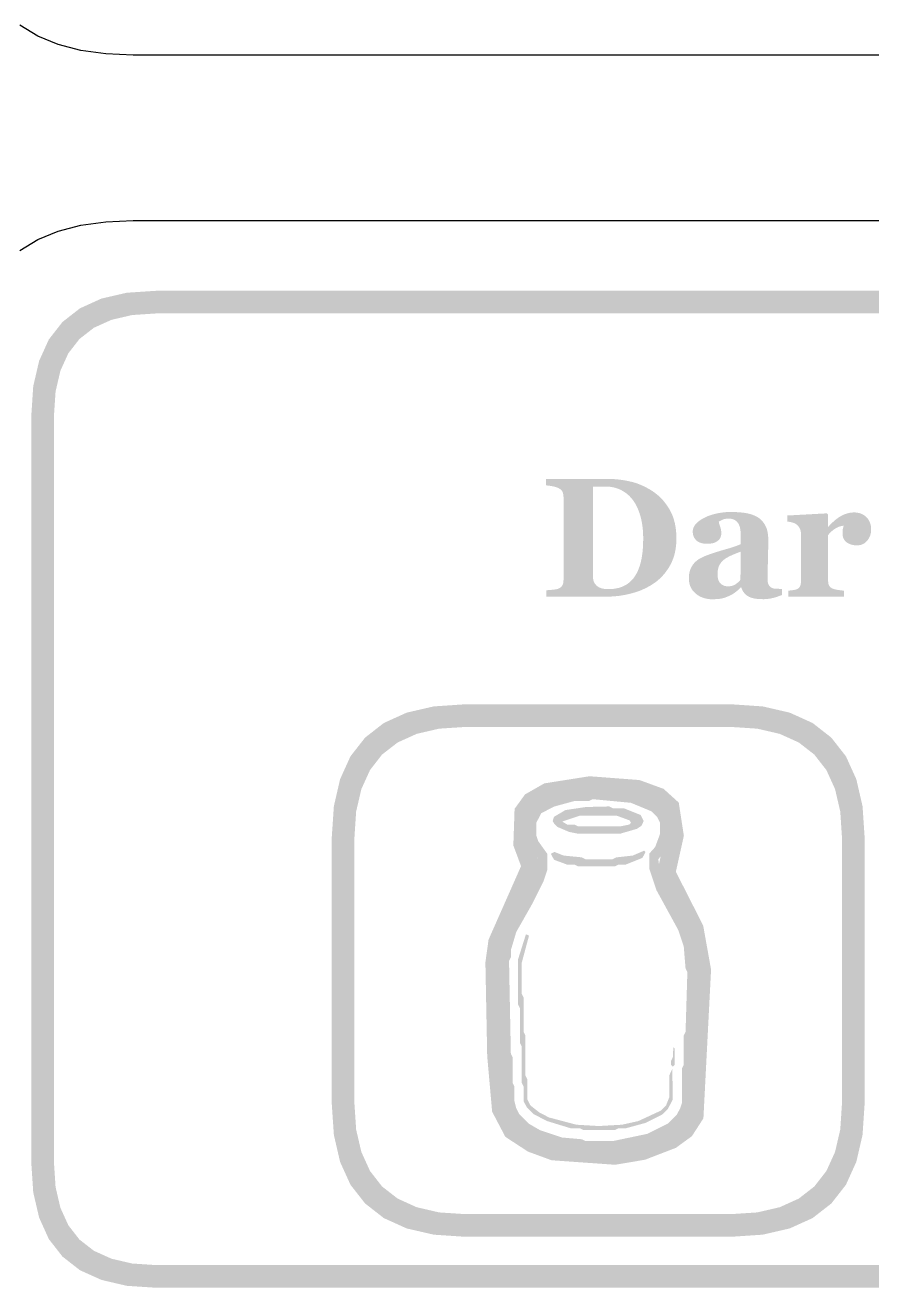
# Model space of a CAD drawing. Header units: millimetres. Extents: x 6 to 441, y 6 to 299.
# Drawn here: x 49.09 to 64.03, y 28.2 to 50.49 of the extents above; entities that cross this region are included whole.
import ezdxf

# ---------------------------------------------------------------- set-up
doc = ezdxf.new("R2010")
doc.units = ezdxf.units.MM
doc.layers.add('CUT', color=1, linetype='Continuous')
doc.layers.add('RASTER', color=7, linetype='Continuous')

msp = doc.modelspace()

# ---------------------------------------------------------------- hatches: boundary and pattern name
at = {"layer": 'RASTER'}
h = msp.add_hatch(color=7, dxfattribs=at)
h.paths.add_polyline_path([(49.2, 43.6), (49.234, 44.116), (49.338, 44.563), (49.509, 44.941), (49.75, 45.25), (50.059, 45.491), (50.438, 45.663), (50.884, 45.766), (51.4, 45.8), (108.6, 45.8), (109.116, 45.766), (109.563, 45.663), (109.941, 45.491), (110.25, 45.25), (110.491, 44.941), (110.663, 44.563), (110.766, 44.116), (110.8, 43.6), (110.8, 30.4), (110.766, 29.884), (110.663, 29.438), (110.491, 29.059), (110.25, 28.75), (109.941, 28.509), (109.563, 28.337), (109.116, 28.234), (108.6, 28.2), (51.4, 28.2), (50.884, 28.234), (50.438, 28.338), (50.059, 28.509), (49.75, 28.75), (49.509, 29.059), (49.338, 29.438), (49.234, 29.884), (49.2, 30.4)])
h.paths.add_polyline_path([(49.6, 43.6), (49.6, 30.4), (49.628, 29.978), (49.713, 29.612), (49.853, 29.303), (50.05, 29.05), (50.303, 28.853), (50.613, 28.713), (50.978, 28.628), (51.4, 28.6), (108.6, 28.6), (109.022, 28.628), (109.387, 28.713), (109.697, 28.853), (109.95, 29.05), (110.147, 29.303), (110.288, 29.612), (110.372, 29.978), (110.4, 30.4), (110.4, 43.6), (110.372, 44.022), (110.288, 44.388), (110.147, 44.697), (109.95, 44.95), (109.697, 45.147), (109.387, 45.287), (109.022, 45.372), (108.6, 45.4), (51.4, 45.4), (50.978, 45.372), (50.613, 45.287), (50.303, 45.147), (50.05, 44.95), (49.853, 44.697), (49.713, 44.388), (49.628, 44.022), (49.6, 43.6)], flags=0)
h = msp.add_hatch(color=7, dxfattribs=at)
h.paths.add_polyline_path([(60.155, 42.265), (60.201, 42.232), (60.246, 42.197), (60.288, 42.16), (60.327, 42.12), (60.364, 42.077), (60.399, 42.031), (60.432, 41.983), (60.463, 41.933), (60.49, 41.88), (60.514, 41.824), (60.534, 41.764), (60.551, 41.702), (60.563, 41.638), (60.573, 41.57), (60.578, 41.499), (60.58, 41.425), (60.578, 41.361), (60.573, 41.298), (60.565, 41.237), (60.554, 41.179), (60.539, 41.122), (60.521, 41.068), (60.5, 41.016), (60.475, 40.966), (60.448, 40.918), (60.418, 40.873), (60.387, 40.829), (60.353, 40.788), (60.318, 40.749), (60.28, 40.713), (60.24, 40.678), (60.198, 40.646), (60.153, 40.616), (60.107, 40.588), (60.059, 40.562), (60.01, 40.538), (59.959, 40.515), (59.907, 40.495), (59.853, 40.477), (59.798, 40.461), (59.742, 40.447), (59.685, 40.434), (59.628, 40.424), (59.57, 40.415), (59.511, 40.409), (59.451, 40.404), (59.391, 40.401), (59.33, 40.4), (58.283, 40.4), (58.283, 40.514), (58.295, 40.515), (58.308, 40.515), (58.321, 40.516), (58.336, 40.517), (58.351, 40.518), (58.366, 40.52), (58.383, 40.521), (58.4, 40.523), (58.417, 40.525), (58.432, 40.527), (58.446, 40.529), (58.459, 40.531), (58.47, 40.533), (58.479, 40.536), (58.487, 40.538), (58.494, 40.541), (58.507, 40.546), (58.518, 40.553), (58.529, 40.559), (58.539, 40.566), (58.547, 40.574), (58.555, 40.582), (58.562, 40.591), (58.567, 40.6), (58.572, 40.61), (58.576, 40.62), (58.58, 40.63), (58.583, 40.641), (58.585, 40.653), (58.586, 40.665), (58.587, 40.677), (58.588, 40.69), (58.588, 42.164), (58.587, 42.176), (58.586, 42.188), (58.585, 42.2), (58.583, 42.211), (58.58, 42.222), (58.577, 42.233), (58.573, 42.244), (58.569, 42.254), (58.563, 42.264), (58.557, 42.273), (58.549, 42.282), (58.54, 42.29), (58.53, 42.298), (58.519, 42.306), (58.507, 42.312), (58.494, 42.319), (58.48, 42.325), (58.466, 42.33), (58.451, 42.335), (58.437, 42.34), (58.422, 42.344), (58.407, 42.347), (58.391, 42.35), (58.376, 42.353), (58.361, 42.355), (58.347, 42.357), (58.333, 42.358), (58.321, 42.36), (58.309, 42.361), (58.299, 42.363), (58.289, 42.364), (58.28, 42.364), (58.28, 42.479), (59.386, 42.479), (59.431, 42.478), (59.476, 42.476), (59.522, 42.472), (59.569, 42.467), (59.617, 42.461), (59.666, 42.453), (59.715, 42.444), (59.765, 42.433), (59.816, 42.421), (59.866, 42.406), (59.915, 42.388), (59.964, 42.368), (60.012, 42.346), (60.06, 42.321), (60.108, 42.294), (60.155, 42.265)])
h.paths.add_polyline_path([(59.856, 40.775), (59.874, 40.805), (59.89, 40.836), (59.905, 40.869), (59.918, 40.903), (59.931, 40.939), (59.942, 40.976), (59.952, 41.014), (59.961, 41.054), (59.969, 41.095), (59.975, 41.138), (59.981, 41.182), (59.986, 41.228), (59.989, 41.276), (59.992, 41.324), (59.993, 41.375), (59.994, 41.427), (59.993, 41.478), (59.991, 41.528), (59.988, 41.577), (59.983, 41.624), (59.977, 41.671), (59.969, 41.716), (59.96, 41.76), (59.95, 41.803), (59.938, 41.845), (59.925, 41.885), (59.911, 41.924), (59.896, 41.961), (59.879, 41.996), (59.861, 42.03), (59.842, 42.063), (59.821, 42.093), (59.799, 42.123), (59.776, 42.15), (59.751, 42.176), (59.726, 42.2), (59.699, 42.222), (59.67, 42.243), (59.64, 42.262), (59.609, 42.279), (59.577, 42.295), (59.544, 42.308), (59.51, 42.32), (59.474, 42.329), (59.438, 42.336), (59.4, 42.341), (59.361, 42.344), (59.322, 42.345), (59.308, 42.345), (59.295, 42.345), (59.281, 42.345), (59.267, 42.345), (59.252, 42.344), (59.237, 42.344), (59.221, 42.344), (59.205, 42.343), (59.189, 42.343), (59.175, 42.342), (59.161, 42.342), (59.148, 42.341), (59.136, 42.341), (59.126, 42.34), (59.116, 42.34), (59.108, 42.339), (59.108, 40.762), (59.108, 40.749), (59.109, 40.736), (59.11, 40.724), (59.111, 40.712), (59.113, 40.701), (59.115, 40.69), (59.118, 40.679), (59.122, 40.669), (59.125, 40.659), (59.13, 40.649), (59.135, 40.64), (59.14, 40.631), (59.147, 40.622), (59.154, 40.614), (59.161, 40.606), (59.169, 40.598), (59.178, 40.59), (59.187, 40.583), (59.197, 40.577), (59.207, 40.57), (59.217, 40.565), (59.228, 40.559), (59.24, 40.555), (59.252, 40.55), (59.265, 40.546), (59.278, 40.543), (59.293, 40.54), (59.309, 40.538), (59.325, 40.536), (59.342, 40.534), (59.361, 40.534), (59.38, 40.533), (59.421, 40.534), (59.46, 40.537), (59.498, 40.542), (59.534, 40.549), (59.569, 40.557), (59.602, 40.568), (59.634, 40.58), (59.664, 40.595), (59.693, 40.611), (59.721, 40.629), (59.747, 40.649), (59.772, 40.671), (59.795, 40.694), (59.817, 40.719), (59.837, 40.746), (59.856, 40.775)], flags=0)
h = msp.add_hatch(color=7, dxfattribs=at)
h.paths.add_polyline_path([(62.443, 40.431), (62.427, 40.424), (62.409, 40.417), (62.391, 40.411), (62.373, 40.404), (62.353, 40.398), (62.333, 40.391), (62.312, 40.385), (62.291, 40.379), (62.269, 40.374), (62.246, 40.369), (62.223, 40.365), (62.2, 40.362), (62.177, 40.359), (62.153, 40.358), (62.129, 40.356), (62.105, 40.356), (62.061, 40.357), (62.021, 40.359), (61.983, 40.364), (61.948, 40.369), (61.917, 40.377), (61.888, 40.386), (61.862, 40.397), (61.84, 40.41), (61.819, 40.424), (61.801, 40.439), (61.784, 40.456), (61.768, 40.475), (61.755, 40.494), (61.743, 40.516), (61.732, 40.538), (61.724, 40.563), (61.715, 40.563), (61.703, 40.55), (61.69, 40.539), (61.678, 40.527), (61.666, 40.516), (61.654, 40.506), (61.642, 40.496), (61.631, 40.487), (61.619, 40.478), (61.608, 40.469), (61.596, 40.461), (61.584, 40.453), (61.571, 40.445), (61.559, 40.438), (61.546, 40.431), (61.533, 40.424), (61.52, 40.418), (61.503, 40.41), (61.486, 40.403), (61.469, 40.396), (61.453, 40.39), (61.436, 40.384), (61.42, 40.379), (61.404, 40.374), (61.388, 40.37), (61.371, 40.366), (61.353, 40.363), (61.333, 40.361), (61.311, 40.358), (61.288, 40.357), (61.264, 40.356), (61.237, 40.355), (61.21, 40.355), (61.168, 40.356), (61.128, 40.361), (61.089, 40.369), (61.052, 40.38), (61.017, 40.394), (60.983, 40.411), (60.95, 40.431), (60.92, 40.455), (60.892, 40.481), (60.867, 40.509), (60.846, 40.539), (60.83, 40.572), (60.816, 40.606), (60.807, 40.642), (60.801, 40.68), (60.8, 40.721), (60.8, 40.744), (60.801, 40.767), (60.803, 40.788), (60.806, 40.809), (60.81, 40.829), (60.814, 40.848), (60.82, 40.866), (60.826, 40.883), (60.833, 40.899), (60.84, 40.915), (60.849, 40.93), (60.858, 40.945), (60.867, 40.96), (60.878, 40.974), (60.889, 40.988), (60.901, 41.001), (60.912, 41.012), (60.923, 41.023), (60.936, 41.033), (60.948, 41.043), (60.961, 41.053), (60.974, 41.062), (60.988, 41.07), (61.002, 41.078), (61.017, 41.086), (61.032, 41.093), (61.047, 41.101), (61.063, 41.108), (61.079, 41.115), (61.095, 41.122), (61.112, 41.129), (61.129, 41.135), (61.163, 41.147), (61.198, 41.16), (61.235, 41.172), (61.274, 41.185), (61.315, 41.197), (61.357, 41.21), (61.4, 41.223), (61.446, 41.236), (61.49, 41.249), (61.532, 41.261), (61.57, 41.273), (61.605, 41.285), (61.637, 41.296), (61.666, 41.308), (61.692, 41.318), (61.715, 41.329), (61.715, 41.469), (61.715, 41.479), (61.715, 41.489), (61.714, 41.5), (61.714, 41.512), (61.713, 41.524), (61.712, 41.537), (61.711, 41.551), (61.709, 41.566), (61.708, 41.581), (61.705, 41.595), (61.703, 41.608), (61.7, 41.621), (61.697, 41.634), (61.693, 41.645), (61.689, 41.657), (61.684, 41.667), (61.679, 41.679), (61.673, 41.69), (61.666, 41.7), (61.658, 41.71), (61.65, 41.72), (61.64, 41.729), (61.63, 41.738), (61.62, 41.746), (61.608, 41.754), (61.596, 41.76), (61.583, 41.766), (61.569, 41.77), (61.554, 41.774), (61.538, 41.776), (61.522, 41.778), (61.504, 41.778), (61.488, 41.778), (61.473, 41.777), (61.459, 41.776), (61.445, 41.774), (61.432, 41.771), (61.419, 41.768), (61.408, 41.764), (61.396, 41.76), (61.386, 41.756), (61.376, 41.751), (61.366, 41.746), (61.357, 41.742), (61.349, 41.737), (61.341, 41.732), (61.334, 41.728), (61.327, 41.723), (61.328, 41.715), (61.33, 41.706), (61.332, 41.696), (61.335, 41.686), (61.339, 41.674), (61.343, 41.662), (61.347, 41.648), (61.352, 41.633), (61.357, 41.618), (61.361, 41.604), (61.364, 41.589), (61.367, 41.574), (61.369, 41.56), (61.371, 41.546), (61.372, 41.532), (61.372, 41.518), (61.372, 41.511), (61.371, 41.504), (61.37, 41.497), (61.369, 41.49), (61.367, 41.482), (61.365, 41.473), (61.362, 41.465), (61.359, 41.455), (61.356, 41.446), (61.352, 41.438), (61.348, 41.43), (61.343, 41.422), (61.338, 41.415), (61.333, 41.408), (61.327, 41.402), (61.321, 41.396), (61.312, 41.389), (61.304, 41.382), (61.295, 41.376), (61.285, 41.37), (61.276, 41.365), (61.266, 41.36), (61.256, 41.355), (61.246, 41.351), (61.234, 41.347), (61.222, 41.344), (61.208, 41.341), (61.193, 41.339), (61.176, 41.337), (61.158, 41.336), (61.138, 41.335), (61.117, 41.335), (61.088, 41.335), (61.06, 41.338), (61.034, 41.343), (61.009, 41.349), (60.987, 41.358), (60.967, 41.368), (60.948, 41.38), (60.931, 41.394), (60.917, 41.409), (60.904, 41.426), (60.893, 41.443), (60.884, 41.462), (60.877, 41.482), (60.872, 41.503), (60.869, 41.525), (60.868, 41.548), (60.869, 41.569), (60.872, 41.588), (60.878, 41.608), (60.885, 41.626), (60.894, 41.644), (60.905, 41.662), (60.918, 41.679), (60.934, 41.696), (60.95, 41.712), (60.968, 41.727), (60.986, 41.741), (61.006, 41.755), (61.026, 41.768), (61.047, 41.781), (61.07, 41.792), (61.093, 41.803), (61.116, 41.814), (61.14, 41.824), (61.166, 41.833), (61.192, 41.842), (61.219, 41.851), (61.247, 41.858), (61.275, 41.865), (61.305, 41.871), (61.335, 41.877), (61.364, 41.882), (61.393, 41.886), (61.421, 41.89), (61.448, 41.892), (61.475, 41.894), (61.502, 41.895), (61.528, 41.896), (61.563, 41.895), (61.597, 41.895), (61.631, 41.893), (61.664, 41.891), (61.696, 41.889), (61.728, 41.886), (61.758, 41.883), (61.788, 41.879), (61.818, 41.874), (61.846, 41.868), (61.874, 41.861), (61.901, 41.853), (61.927, 41.844), (61.953, 41.833), (61.978, 41.822), (62.002, 41.809), (62.024, 41.796), (62.045, 41.781), (62.065, 41.764), (62.084, 41.746), (62.101, 41.727), (62.117, 41.706), (62.133, 41.684), (62.146, 41.66), (62.159, 41.635), (62.17, 41.608), (62.179, 41.579), (62.187, 41.548), (62.192, 41.516), (62.197, 41.481), (62.199, 41.445), (62.2, 41.406), (62.2, 41.364), (62.2, 41.32), (62.199, 41.274), (62.198, 41.225), (62.197, 41.175), (62.196, 41.123), (62.195, 41.07), (62.193, 41.014), (62.192, 40.959), (62.19, 40.91), (62.189, 40.865), (62.188, 40.826), (62.188, 40.791), (62.187, 40.761), (62.187, 40.735), (62.187, 40.715), (62.187, 40.699), (62.188, 40.684), (62.19, 40.669), (62.192, 40.656), (62.194, 40.643), (62.198, 40.632), (62.202, 40.621), (62.207, 40.611), (62.212, 40.602), (62.218, 40.593), (62.224, 40.585), (62.232, 40.578), (62.24, 40.571), (62.248, 40.565), (62.257, 40.559), (62.267, 40.554), (62.274, 40.551), (62.282, 40.549), (62.29, 40.546), (62.299, 40.544), (62.31, 40.543), (62.321, 40.542), (62.333, 40.541), (62.346, 40.54), (62.359, 40.539), (62.372, 40.539), (62.384, 40.539), (62.397, 40.538), (62.409, 40.538), (62.421, 40.538), (62.432, 40.538), (62.443, 40.538)])
h.paths.add_polyline_path([(61.715, 41.194), (61.695, 41.187), (61.674, 41.18), (61.654, 41.172), (61.633, 41.164), (61.613, 41.156), (61.593, 41.148), (61.573, 41.139), (61.552, 41.13), (61.533, 41.121), (61.514, 41.112), (61.496, 41.103), (61.479, 41.093), (61.463, 41.084), (61.448, 41.074), (61.434, 41.065), (61.421, 41.055), (61.407, 41.044), (61.395, 41.033), (61.383, 41.021), (61.372, 41.008), (61.362, 40.995), (61.353, 40.98), (61.344, 40.966), (61.336, 40.95), (61.328, 40.934), (61.322, 40.917), (61.317, 40.899), (61.313, 40.881), (61.309, 40.862), (61.307, 40.842), (61.305, 40.821), (61.305, 40.8), (61.306, 40.772), (61.308, 40.747), (61.312, 40.723), (61.318, 40.701), (61.325, 40.682), (61.334, 40.664), (61.345, 40.648), (61.357, 40.634), (61.37, 40.622), (61.384, 40.612), (61.399, 40.603), (61.415, 40.596), (61.431, 40.59), (61.449, 40.586), (61.466, 40.584), (61.485, 40.583), (61.505, 40.584), (61.524, 40.585), (61.542, 40.588), (61.559, 40.591), (61.575, 40.596), (61.59, 40.602), (61.604, 40.608), (61.618, 40.616), (61.63, 40.625), (61.643, 40.634), (61.655, 40.643), (61.667, 40.653), (61.678, 40.663), (61.689, 40.674), (61.699, 40.686), (61.709, 40.697)], flags=0)
msp.add_hatch(color=7, dxfattribs=at).paths.add_polyline_path([(64.015, 41.585), (64.014, 41.558), (64.011, 41.531), (64.005, 41.505), (63.998, 41.481), (63.988, 41.456), (63.976, 41.433), (63.962, 41.411), (63.946, 41.39), (63.928, 41.37), (63.909, 41.353), (63.888, 41.338), (63.866, 41.326), (63.843, 41.317), (63.818, 41.311), (63.792, 41.307), (63.764, 41.305), (63.738, 41.306), (63.713, 41.309), (63.689, 41.313), (63.666, 41.319), (63.644, 41.326), (63.623, 41.336), (63.603, 41.347), (63.583, 41.359), (63.566, 41.374), (63.551, 41.39), (63.538, 41.407), (63.528, 41.426), (63.52, 41.447), (63.514, 41.47), (63.511, 41.494), (63.51, 41.519), (63.51, 41.532), (63.51, 41.543), (63.511, 41.554), (63.511, 41.565), (63.512, 41.574), (63.514, 41.583), (63.515, 41.591), (63.517, 41.599), (63.519, 41.606), (63.52, 41.613), (63.522, 41.62), (63.524, 41.627), (63.525, 41.633), (63.527, 41.64), (63.529, 41.646), (63.53, 41.652), (63.513, 41.651), (63.496, 41.648), (63.478, 41.644), (63.461, 41.639), (63.443, 41.633), (63.425, 41.625), (63.407, 41.616), (63.388, 41.606), (63.37, 41.594), (63.352, 41.582), (63.334, 41.568), (63.318, 41.554), (63.301, 41.539), (63.286, 41.523), (63.271, 41.506), (63.256, 41.488), (63.256, 40.684), (63.256, 40.672), (63.257, 40.66), (63.258, 40.648), (63.26, 40.637), (63.262, 40.627), (63.265, 40.617), (63.268, 40.608), (63.272, 40.599), (63.277, 40.591), (63.282, 40.583), (63.287, 40.576), (63.294, 40.569), (63.301, 40.563), (63.309, 40.557), (63.317, 40.551), (63.326, 40.546), (63.335, 40.543), (63.345, 40.539), (63.356, 40.535), (63.369, 40.532), (63.382, 40.528), (63.397, 40.525), (63.414, 40.522), (63.431, 40.519), (63.449, 40.517), (63.465, 40.514), (63.48, 40.512), (63.494, 40.511), (63.506, 40.509), (63.517, 40.508), (63.527, 40.507), (63.536, 40.507), (63.536, 40.4), (62.556, 40.4), (62.556, 40.507), (62.565, 40.508), (62.574, 40.509), (62.583, 40.509), (62.593, 40.51), (62.602, 40.511), (62.611, 40.513), (62.621, 40.514), (62.63, 40.515), (62.639, 40.516), (62.648, 40.518), (62.656, 40.519), (62.664, 40.521), (62.672, 40.523), (62.68, 40.525), (62.687, 40.527), (62.694, 40.529), (62.705, 40.533), (62.715, 40.538), (62.725, 40.543), (62.733, 40.549), (62.741, 40.556), (62.747, 40.563), (62.753, 40.571), (62.758, 40.579), (62.762, 40.587), (62.766, 40.597), (62.769, 40.607), (62.771, 40.618), (62.773, 40.629), (62.775, 40.641), (62.775, 40.653), (62.776, 40.667), (62.776, 41.519), (62.775, 41.532), (62.774, 41.545), (62.772, 41.557), (62.769, 41.569), (62.766, 41.581), (62.762, 41.592), (62.757, 41.603), (62.751, 41.614), (62.744, 41.624), (62.738, 41.633), (62.731, 41.643), (62.723, 41.651), (62.716, 41.659), (62.708, 41.667), (62.699, 41.674), (62.691, 41.68), (62.684, 41.685), (62.677, 41.689), (62.669, 41.693), (62.661, 41.696), (62.652, 41.7), (62.643, 41.703), (62.634, 41.707), (62.624, 41.71), (62.614, 41.712), (62.603, 41.715), (62.593, 41.717), (62.582, 41.719), (62.571, 41.721), (62.559, 41.723), (62.547, 41.724), (62.535, 41.726), (62.535, 41.833), (63.234, 41.871), (63.256, 41.849), (63.256, 41.636), (63.262, 41.636), (63.287, 41.665), (63.313, 41.692), (63.34, 41.717), (63.366, 41.741), (63.393, 41.763), (63.421, 41.784), (63.448, 41.803), (63.477, 41.82), (63.505, 41.836), (63.534, 41.849), (63.563, 41.861), (63.592, 41.87), (63.622, 41.877), (63.652, 41.883), (63.683, 41.886), (63.713, 41.887), (63.746, 41.886), (63.778, 41.882), (63.808, 41.875), (63.836, 41.866), (63.863, 41.854), (63.887, 41.839), (63.911, 41.822), (63.932, 41.803), (63.952, 41.781), (63.968, 41.757), (63.983, 41.733), (63.994, 41.706), (64.003, 41.678), (64.01, 41.649), (64.014, 41.618), (64.015, 41.585)])
h = msp.add_hatch(color=7, dxfattribs=at)
h.paths.add_polyline_path([(54.5, 36.15), (54.537, 36.701), (54.647, 37.178), (54.83, 37.582), (55.088, 37.912), (55.418, 38.17), (55.822, 38.353), (56.299, 38.463), (56.85, 38.5), (61.55, 38.5), (62.101, 38.463), (62.578, 38.353), (62.982, 38.17), (63.312, 37.912), (63.57, 37.582), (63.753, 37.178), (63.863, 36.701), (63.9, 36.15), (63.9, 31.45), (63.863, 30.899), (63.753, 30.422), (63.57, 30.018), (63.313, 29.688), (62.982, 29.43), (62.578, 29.247), (62.101, 29.137), (61.55, 29.1), (56.85, 29.1), (56.299, 29.137), (55.822, 29.247), (55.418, 29.43), (55.088, 29.688), (54.83, 30.018), (54.647, 30.422), (54.537, 30.899), (54.5, 31.45)])
h.paths.add_polyline_path([(54.9, 36.15), (54.9, 31.45), (54.93, 30.993), (55.022, 30.597), (55.174, 30.262), (55.388, 29.987), (55.662, 29.774), (55.997, 29.622), (56.393, 29.53), (56.85, 29.5), (61.55, 29.5), (62.007, 29.53), (62.403, 29.622), (62.738, 29.774), (63.012, 29.987), (63.226, 30.262), (63.378, 30.597), (63.47, 30.993), (63.5, 31.45), (63.5, 36.15), (63.47, 36.607), (63.378, 37.003), (63.226, 37.338), (63.012, 37.613), (62.738, 37.826), (62.403, 37.978), (62.007, 38.07), (61.55, 38.1), (56.85, 38.1), (56.393, 38.07), (55.997, 37.978), (55.662, 37.826), (55.387, 37.613), (55.174, 37.338), (55.022, 37.003), (54.93, 36.607), (54.9, 36.15)], flags=0)
h = msp.add_hatch(color=7, dxfattribs=at)
h.paths.add_polyline_path([(59.046, 37.23), (59.928, 37.163), (60.354, 37.007), (60.621, 36.765), (60.711, 36.178), (60.57, 35.543), (61.052, 34.594), (61.191, 33.817), (61.056, 31.191), (60.853, 30.876), (60.571, 30.67), (60.026, 30.46), (59.497, 30.371), (58.376, 30.451), (57.962, 30.603), (57.562, 30.864), (57.329, 31.308), (57.242, 32.289), (57.21, 33.945), (57.266, 34.346), (57.839, 35.643), (57.703, 36.009), (57.725, 36.655), (57.909, 36.909), (58.25, 37.104)])
h.paths.add_polyline_path([(59.059, 36.908), (58.358, 36.797), (58.128, 36.665), (58.042, 36.546), (58.025, 36.062), (58.185, 35.632), (57.576, 34.257), (57.53, 33.926), (57.562, 32.307), (57.642, 31.4), (57.807, 31.086), (58.107, 30.891), (58.444, 30.767), (59.481, 30.693), (59.941, 30.771), (60.417, 30.953), (60.616, 31.1), (60.741, 31.292), (60.869, 33.797), (60.745, 34.491), (60.232, 35.501), (60.386, 36.189), (60.322, 36.604), (60.185, 36.728), (59.859, 36.847), (59.059, 36.908)], flags=0)
h = msp.add_hatch(color=7, dxfattribs=at)
h.paths.add_polyline_path([(58.856, 36.976), (59.521, 36.986), (59.585, 36.954), (59.714, 36.954), (60.067, 36.858), (60.301, 36.739), (60.366, 36.674), (60.452, 36.504), (60.484, 36.28), (60.452, 36.215), (60.452, 36.055), (60.366, 35.885), (60.26, 35.766), (60.292, 35.509), (60.475, 35.114), (60.838, 34.449), (60.934, 34), (60.934, 32.972), (60.902, 32.908), (60.902, 32.234), (60.87, 32.17), (60.87, 31.495), (60.838, 31.335), (60.751, 31.165), (60.526, 30.94), (60.067, 30.725), (59.65, 30.628), (59.425, 30.628), (59.361, 30.596), (59.039, 30.596), (58.975, 30.628), (58.558, 30.66), (58.237, 30.757), (57.874, 30.94), (57.681, 31.132), (57.595, 31.303), (57.53, 31.559), (57.498, 32.523), (57.466, 32.587), (57.466, 34.096), (57.595, 34.546), (58.076, 35.445), (58.14, 35.669), (58.131, 35.788), (58.034, 35.885), (57.948, 36.055), (57.916, 36.408), (58.034, 36.674), (58.163, 36.771), (58.526, 36.922)])
h.paths.add_polyline_path([(59.104, 36.825), (59.039, 36.793), (58.783, 36.793), (58.429, 36.697), (58.195, 36.578), (58.108, 36.408), (58.108, 36.183), (58.14, 36.087), (58.301, 35.862), (58.301, 35.573), (58.237, 35.38), (58.034, 34.973), (57.755, 34.481), (57.659, 34.16), (57.659, 34.032), (57.627, 33.968), (57.659, 32.33), (57.691, 32.266), (57.691, 31.816), (57.723, 31.752), (57.723, 31.495), (57.755, 31.367), (57.81, 31.261), (57.97, 31.1), (58.173, 30.982), (58.558, 30.853), (58.911, 30.821), (58.975, 30.789), (59.457, 30.789), (60.067, 30.917), (60.43, 31.1), (60.59, 31.261), (60.645, 31.367), (60.677, 31.463), (60.677, 32.073), (60.709, 32.137), (60.709, 32.651), (60.741, 32.715), (60.773, 33.775), (60.741, 33.839), (60.709, 34.225), (60.613, 34.514), (60.227, 35.22), (60.099, 35.605), (60.099, 35.862), (60.205, 35.981), (60.292, 36.215), (60.292, 36.408), (60.237, 36.514), (60.141, 36.61), (59.778, 36.761)], flags=0)
h.paths.add_polyline_path([(58.985, 36.687), (59.393, 36.697), (59.457, 36.665), (59.65, 36.665), (59.948, 36.546), (60.003, 36.44), (59.961, 36.353), (59.884, 36.302), (59.585, 36.215), (58.847, 36.215), (58.686, 36.247), (58.484, 36.334), (58.42, 36.398), (58.397, 36.44), (58.42, 36.514), (58.622, 36.633)], flags=0)
h.paths.add_polyline_path([(58.879, 36.536), (58.567, 36.43), (58.654, 36.376), (58.783, 36.376), (58.847, 36.344), (59.585, 36.344), (59.746, 36.376), (59.778, 36.408), (59.755, 36.45), (59.521, 36.536)], flags=0)
h.paths.add_polyline_path([(60.012, 35.917), (60.035, 35.894), (59.98, 35.788), (59.682, 35.669), (59.553, 35.669), (59.489, 35.637), (58.847, 35.637), (58.783, 35.669), (58.654, 35.669), (58.42, 35.756), (58.365, 35.862), (58.429, 35.894), (58.59, 35.83), (58.911, 35.798), (58.975, 35.766), (59.457, 35.766), (59.521, 35.798), (59.81, 35.83)], flags=0)
h.paths.add_polyline_path([(57.925, 34.44), (57.98, 34.417), (57.851, 33.936), (57.851, 33.39), (57.884, 33.325), (57.884, 32.715), (57.916, 32.651), (57.916, 31.945), (57.948, 31.881), (57.948, 31.527), (58.002, 31.421), (58.163, 31.293), (58.333, 31.206), (58.815, 31.078), (59.21, 31.055), (59.617, 31.078), (59.906, 31.142), (60.301, 31.325), (60.398, 31.421), (60.452, 31.559), (60.452, 31.945), (60.507, 32.064), (60.516, 31.527), (60.43, 31.357), (60.333, 31.261), (60.035, 31.11), (59.682, 31.014), (59.553, 31.014), (59.489, 30.982), (58.943, 30.982), (58.879, 31.014), (58.718, 31.014), (58.301, 31.142), (58.067, 31.261), (57.938, 31.389), (57.884, 31.495), (57.884, 31.752), (57.851, 31.816), (57.851, 32.459), (57.819, 32.523), (57.819, 33.133), (57.787, 33.197), (57.787, 34)], flags=0)
h.paths.add_polyline_path([(60.526, 32.449), (60.549, 32.426), (60.549, 32.137), (60.516, 32.105), (60.484, 32.137), (60.484, 32.202), (60.516, 32.266)], flags=0)

# ---------------------------------------------------------------- linework, layer by layer
at = {"layer": 'CUT'}
for points in [[(109.001, 49.96), (50.999, 49.96), (50.517, 49.981), (50.075, 50.044), (49.675, 50.149), (49.315, 50.297), (48.997, 50.488)], [(48.997, 46.512), (49.315, 46.703), (49.675, 46.851), (50.075, 46.956), (50.517, 47.019), (50.999, 47.04), (109.001, 47.04)]]:
    msp.add_lwpolyline(points, dxfattribs=at)

doc.saveas('drawing.dxf')
